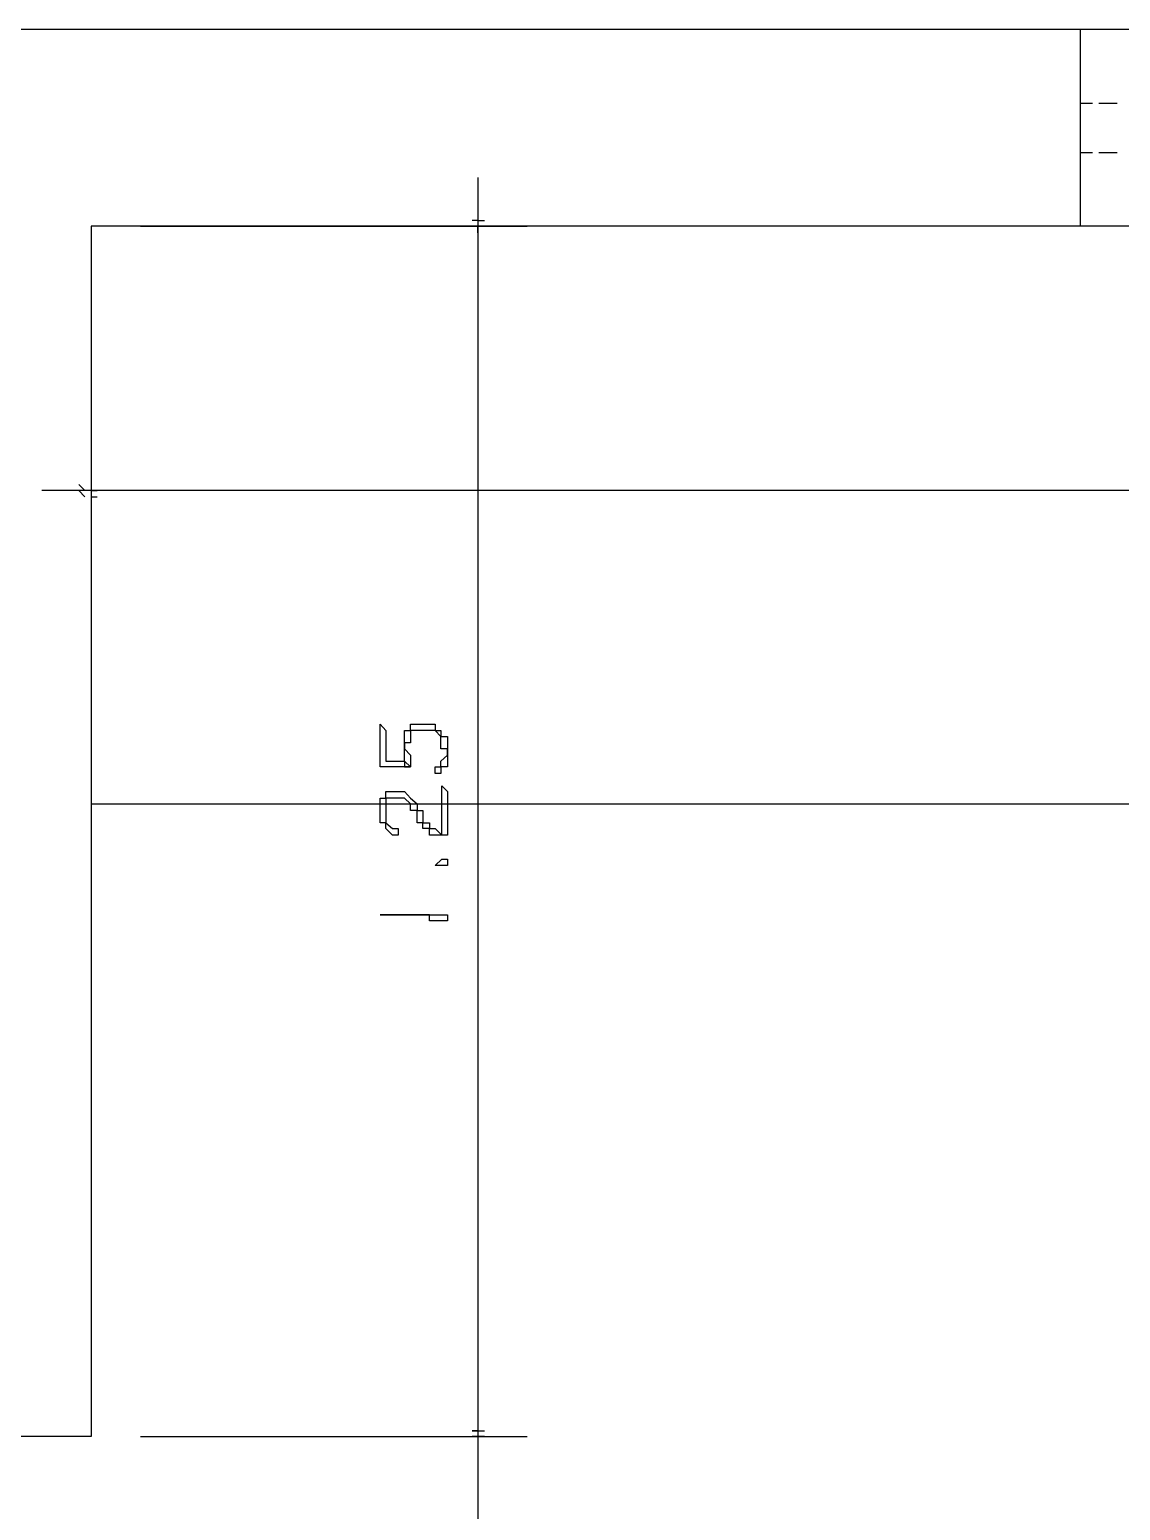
# Model space of a CAD drawing. Header units: millimetres. Extents: x -518.8 to -461.2, y 3.5 to 44.2.
# Drawn here: x -504.104 to -502.973, y 29.105 to 30.64 of the extents above; entities that cross this region are included whole.
import ezdxf

# ---------------------------------------------------------------- set-up
doc = ezdxf.new("R2010")
doc.units = ezdxf.units.MM
doc.header["$MEASUREMENT"] = 0
for name, color, linetype in [('10', 10, 'Continuous'), ('16', 16, 'Continuous'), ('5', 5, 'Continuous'), ('6', 6, 'Continuous'), ('8', 8, 'Continuous'), ('MYSOLIDS', 7, 'Continuous')]:
    doc.layers.add(name, color=color, linetype=linetype)

msp = doc.modelspace()

# ---------------------------------------------------------------- linework, layer by layer
at = {"layer": '10'}
for points in [[(-498.6481, 30.6398), (-505.2429, 30.6398)], [(-500.5324, 30.436), (-504.0399, 30.436)], [(-504.0399, 30.436), (-504.0399, 29.1819)]]:
    msp.add_lwpolyline(points, dxfattribs=at)
at = {"layer": '16'}
for points in [[(-503.6391, 30.4864), (-503.6391, 29.1368)], [(-503.6391, 30.4421), (-503.6391, 30.4421), (-503.6391, 30.4421), (-503.6451, 30.4421)], [(-503.6391, 30.4421), (-503.6391, 30.4421), (-503.6391, 30.4421), (-503.6324, 30.4421)], [(-503.9887, 30.436), (-503.588, 30.436)], [(-503.6391, 30.436), (-503.6451, 30.436)], [(-503.6391, 30.4293), (-503.6391, 30.436), (-503.6391, 30.4293)], [(-503.6324, 30.436), (-503.6391, 30.436)], [(-504.0399, 30.3849), (-504.0399, 30.1112)], [(-504.0466, 30.1624), (-504.0527, 30.1684)], [(-500.4812, 30.1624), (-504.091, 30.1624)], [(-504.0466, 30.1556), (-504.0527, 30.1624)], [(-504.0399, 30.1624), (-504.0399, 30.1624), (-504.0399, 30.1624), (-504.0339, 30.1624)], [(-504.0399, 30.1556), (-504.0399, 30.1556), (-504.0399, 30.1556), (-504.0339, 30.1556)], [(-503.6391, 29.2323), (-503.6391, 27.8827)], [(-503.6451, 29.1879), (-503.6391, 29.1879), (-503.6391, 29.1879), (-503.6391, 29.1879), (-503.6391, 29.1879), (-503.6324, 29.1879)], [(-503.6391, 29.1879), (-503.6391, 29.1879), (-503.6391, 29.1879), (-503.6451, 29.1879)], [(-503.6391, 29.1879), (-503.6391, 29.1879), (-503.6391, 29.1879), (-503.6324, 29.1879)], [(-503.9887, 29.1819), (-503.588, 29.1819)], [(-503.9887, 29.1819), (-503.588, 29.1819)], [(-503.6391, 29.1819), (-503.6391, 29.1819), (-503.6391, 29.1819), (-503.6451, 29.1819)], [(-503.6324, 29.1819), (-503.6391, 29.1819), (-503.6391, 29.1819), (-503.6391, 29.1819), (-503.6391, 29.1819), (-503.6451, 29.1819)], [(-503.6391, 29.1819), (-503.6391, 29.1819), (-503.6391, 29.1819), (-503.6324, 29.1819)]]:
    msp.add_lwpolyline(points, dxfattribs=at)
at = {"layer": '5'}
for points in [[(-503.0151, 30.6398), (-503.0151, 30.436)], [(-504.0399, 29.1819), (-504.2436, 29.1819)]]:
    msp.add_lwpolyline(points, dxfattribs=at)
at = {"layer": '6'}
msp.add_lwpolyline([(-504.0399, 29.8375), (-500.5324, 29.8375)], dxfattribs=at)
at = {"layer": '8'}
for points in [[(-503.0023, 30.5631), (-503.0151, 30.5631)], [(-502.9767, 30.5631), (-502.9955, 30.5631)], [(-503.0023, 30.512), (-503.0151, 30.512)], [(-502.9767, 30.512), (-502.9955, 30.512)]]:
    msp.add_lwpolyline(points, dxfattribs=at)
at = {"layer": 'MYSOLIDS'}
for points in [[(-503.7346, 29.8819), (-503.7346, 29.8819), (-503.7278, 29.8819), (-503.7278, 29.8819), (-503.7218, 29.8819), (-503.7151, 29.8819), (-503.7151, 29.8819), (-503.7151, 29.8759), (-503.709, 29.8759), (-503.7151, 29.8819), (-503.7151, 29.8819), (-503.7151, 29.8879), (-503.7151, 29.8879), (-503.7151, 29.8879), (-503.7151, 29.8947), (-503.7151, 29.8947), (-503.7151, 29.9007), (-503.7151, 29.9007), (-503.7151, 29.9075), (-503.7151, 29.9075), (-503.7151, 29.9135), (-503.7151, 29.9135), (-503.709, 29.9135), (-503.709, 29.9203), (-503.709, 29.9203), (-503.7023, 29.9203), (-503.7023, 29.9203), (-503.6963, 29.9203), (-503.6963, 29.9203), (-503.6895, 29.9203), (-503.6895, 29.9203), (-503.6895, 29.9203), (-503.6835, 29.9203), (-503.6835, 29.9203), (-503.6835, 29.9135), (-503.6775, 29.9135), (-503.6775, 29.9135), (-503.6775, 29.9075), (-503.6707, 29.9075), (-503.6707, 29.9075), (-503.6707, 29.9007), (-503.6707, 29.9007), (-503.6707, 29.8947), (-503.6707, 29.8947), (-503.6707, 29.8879), (-503.6707, 29.8879), (-503.6707, 29.8819), (-503.6707, 29.8819), (-503.6707, 29.8759), (-503.6707, 29.8759), (-503.6775, 29.8759), (-503.6775, 29.8691), (-503.6775, 29.8691), (-503.6835, 29.8691), (-503.6835, 29.8691), (-503.6835, 29.8759), (-503.6835, 29.8759), (-503.6775, 29.8759), (-503.6775, 29.8759), (-503.6775, 29.8759), (-503.6775, 29.8759), (-503.6775, 29.8759), (-503.6775, 29.8819), (-503.6775, 29.8819), (-503.6775, 29.8819), (-503.6707, 29.8879), (-503.6707, 29.8879), (-503.6707, 29.8947), (-503.6775, 29.8947), (-503.6775, 29.9007), (-503.6775, 29.9007), (-503.6775, 29.9075), (-503.6775, 29.9075), (-503.6775, 29.9075), (-503.6835, 29.9135), (-503.6835, 29.9135), (-503.6895, 29.9135), (-503.6895, 29.9135), (-503.6963, 29.9135), (-503.6963, 29.9135), (-503.7023, 29.9135), (-503.7023, 29.9135), (-503.7023, 29.9135), (-503.709, 29.9135), (-503.709, 29.9135), (-503.709, 29.9075), (-503.709, 29.9075), (-503.709, 29.9007), (-503.7151, 29.9007), (-503.7151, 29.8947), (-503.7151, 29.8947), (-503.709, 29.8879), (-503.709, 29.8879), (-503.709, 29.8879), (-503.709, 29.8819), (-503.709, 29.8819), (-503.709, 29.8819), (-503.709, 29.8819), (-503.709, 29.8759), (-503.709, 29.8759), (-503.709, 29.8759), (-503.709, 29.8759), (-503.709, 29.8759), (-503.709, 29.8759), (-503.709, 29.8759), (-503.7151, 29.8759), (-503.7218, 29.8759), (-503.7218, 29.8759), (-503.7218, 29.8759), (-503.7278, 29.8759), (-503.7346, 29.8759), (-503.7346, 29.8759), (-503.7346, 29.8759), (-503.7346, 29.8759), (-503.7406, 29.8759), (-503.7406, 29.8759), (-503.7406, 29.8819), (-503.7406, 29.8819), (-503.7406, 29.8819), (-503.7406, 29.8879), (-503.7406, 29.8947), (-503.7406, 29.8947), (-503.7406, 29.9007), (-503.7406, 29.9007), (-503.7406, 29.9075), (-503.7406, 29.9075), (-503.7406, 29.9075), (-503.7406, 29.9135), (-503.7406, 29.9135), (-503.7406, 29.9135), (-503.7406, 29.9135), (-503.7406, 29.9135), (-503.7406, 29.9203), (-503.7406, 29.9203), (-503.7406, 29.9203), (-503.7346, 29.9135), (-503.7346, 29.9135), (-503.7346, 29.9135), (-503.7346, 29.9075), (-503.7346, 29.9075), (-503.7346, 29.9007), (-503.7346, 29.8947), (-503.7346, 29.8879), (-503.7346, 29.8879), (-503.7346, 29.8819), (-503.7346, 29.8819), (-503.7346, 29.8819), (-503.7346, 29.8819), (-503.7346, 29.8819), (-503.7346, 29.8819)], [(-503.6767, 29.8052), (-503.6767, 29.8503), (-503.6767, 29.8503), (-503.6767, 29.8503), (-503.6767, 29.8563), (-503.6767, 29.8563), (-503.6707, 29.8503), (-503.6707, 29.8503), (-503.6707, 29.8503), (-503.6707, 29.8503), (-503.6707, 29.8052), (-503.6707, 29.8052), (-503.6707, 29.8052), (-503.6707, 29.8052), (-503.6707, 29.8052), (-503.6707, 29.8052), (-503.6707, 29.8052), (-503.6707, 29.8052), (-503.6707, 29.8052), (-503.6767, 29.8052), (-503.6835, 29.8052), (-503.6835, 29.8052), (-503.6835, 29.8052), (-503.6895, 29.8052), (-503.6895, 29.8052), (-503.6895, 29.812), (-503.6963, 29.812), (-503.6963, 29.812), (-503.6963, 29.812), (-503.6963, 29.818), (-503.7023, 29.818), (-503.7023, 29.8248), (-503.7023, 29.8248), (-503.7023, 29.8308), (-503.709, 29.8308), (-503.709, 29.8375), (-503.709, 29.8375), (-503.709, 29.8375), (-503.709, 29.8375), (-503.7151, 29.8436), (-503.7151, 29.8436), (-503.7218, 29.8436), (-503.7218, 29.8436), (-503.7218, 29.8436), (-503.7278, 29.8436), (-503.7278, 29.8436), (-503.7346, 29.8436), (-503.7346, 29.8436), (-503.7346, 29.8375), (-503.7346, 29.8375), (-503.7346, 29.8308), (-503.7346, 29.8308), (-503.7346, 29.8248), (-503.7346, 29.8248), (-503.7346, 29.818), (-503.7346, 29.818), (-503.7346, 29.818), (-503.7278, 29.812), (-503.7278, 29.812), (-503.7278, 29.812), (-503.7218, 29.812), (-503.7218, 29.812), (-503.7218, 29.8052), (-503.7218, 29.8052), (-503.7218, 29.8052), (-503.7218, 29.8052), (-503.7218, 29.8052), (-503.7218, 29.8052), (-503.7278, 29.8052), (-503.7278, 29.8052), (-503.7278, 29.8052), (-503.7346, 29.812), (-503.7346, 29.812), (-503.7346, 29.812), (-503.7346, 29.818), (-503.7406, 29.818), (-503.7406, 29.818), (-503.7406, 29.8248), (-503.7406, 29.8248), (-503.7406, 29.8308), (-503.7406, 29.8308), (-503.7406, 29.8375), (-503.7406, 29.8375), (-503.7406, 29.8436), (-503.7406, 29.8436), (-503.7346, 29.8436), (-503.7346, 29.8436), (-503.7346, 29.8503), (-503.7346, 29.8503), (-503.7278, 29.8503), (-503.7278, 29.8503), (-503.7218, 29.8503), (-503.7218, 29.8503), (-503.7151, 29.8503), (-503.7151, 29.8503), (-503.7151, 29.8503), (-503.709, 29.8436), (-503.709, 29.8436), (-503.709, 29.8436), (-503.709, 29.8436), (-503.7023, 29.8375), (-503.7023, 29.8375), (-503.7023, 29.8308), (-503.6963, 29.8308), (-503.6963, 29.8248), (-503.6963, 29.8248), (-503.6963, 29.818), (-503.6963, 29.818), (-503.6895, 29.818), (-503.6895, 29.812), (-503.6895, 29.812), (-503.6835, 29.812), (-503.6835, 29.812), (-503.6767, 29.8052), (-503.6767, 29.8052), (-503.6767, 29.8052), (-503.6767, 29.8052), (-503.6767, 29.8052)], [(-503.6707, 29.7736), (-503.6707, 29.7736), (-503.6707, 29.7736), (-503.6767, 29.7736), (-503.6767, 29.7736), (-503.6767, 29.7736), (-503.6767, 29.7736), (-503.6835, 29.7736), (-503.6835, 29.7736), (-503.6767, 29.7804), (-503.6767, 29.7804), (-503.6767, 29.7804), (-503.6767, 29.7804), (-503.6707, 29.7804), (-503.6707, 29.7804), (-503.6707, 29.7736), (-503.6707, 29.7736), (-503.6707, 29.7736), (-503.6707, 29.7736), (-503.6707, 29.7736)], [(-503.6707, 29.7165), (-503.6767, 29.7165), (-503.6835, 29.7165), (-503.6835, 29.7165), (-503.6835, 29.7165), (-503.6895, 29.7165), (-503.6895, 29.7225), (-503.6963, 29.7225), (-503.6963, 29.7225), (-503.7023, 29.7225), (-503.7023, 29.7225), (-503.709, 29.7225), (-503.709, 29.7225), (-503.7151, 29.7225), (-503.7151, 29.7225), (-503.7218, 29.7225), (-503.7218, 29.7225), (-503.7278, 29.7225), (-503.7278, 29.7225), (-503.7346, 29.7225), (-503.7346, 29.7225), (-503.7346, 29.7225), (-503.7406, 29.7225), (-503.7406, 29.7225), (-503.7406, 29.7225), (-503.7406, 29.7225), (-503.7406, 29.7225), (-503.7406, 29.7225), (-503.7346, 29.7225), (-503.7346, 29.7225), (-503.7278, 29.7225), (-503.7278, 29.7225), (-503.7218, 29.7225), (-503.7218, 29.7225), (-503.7151, 29.7225), (-503.7151, 29.7225), (-503.709, 29.7225), (-503.709, 29.7225), (-503.7023, 29.7225), (-503.7023, 29.7225), (-503.6963, 29.7225), (-503.6963, 29.7225), (-503.6895, 29.7225), (-503.6895, 29.7225), (-503.6835, 29.7225), (-503.6835, 29.7225), (-503.6767, 29.7225), (-503.6767, 29.7225), (-503.6767, 29.7225), (-503.6767, 29.7225), (-503.6707, 29.7225), (-503.6707, 29.7225), (-503.6707, 29.7225), (-503.6707, 29.7225), (-503.6707, 29.7165), (-503.6707, 29.7165), (-503.6707, 29.7165), (-503.6707, 29.7165), (-503.6707, 29.7165), (-503.6707, 29.7165), (-503.6707, 29.7165)]]:
    msp.add_lwpolyline(points, dxfattribs=at)

doc.saveas('drawing.dxf')
